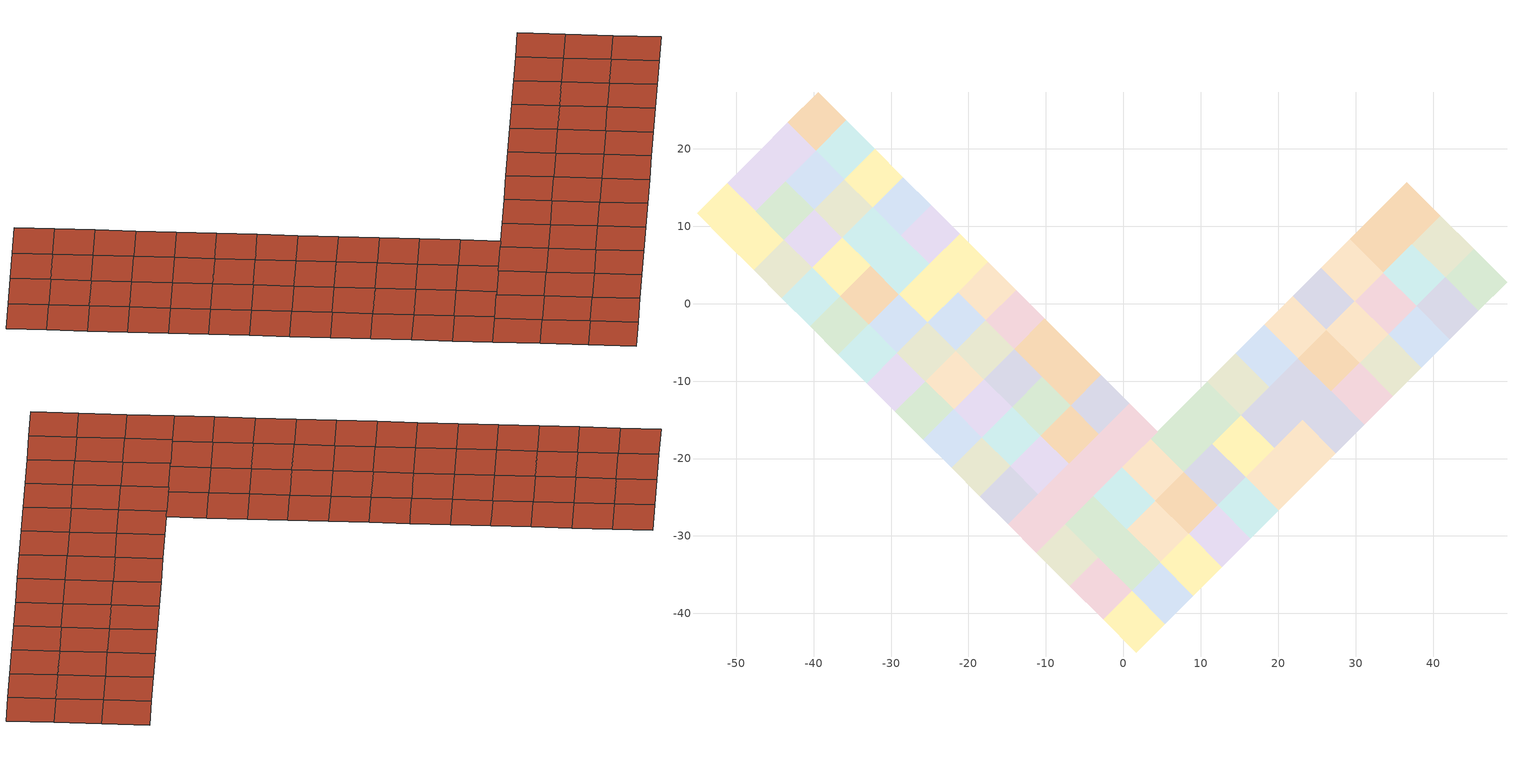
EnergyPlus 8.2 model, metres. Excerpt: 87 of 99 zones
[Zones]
Thermal Zone 13
 roof outside (ASHRAE 90.1-2004 ExtWall Mass ClimateZone 6): -47.75,4.36 -43.84,8.27 -47.49,11.93 -51.4,8.01 z12
Thermal Zone 14
 roof outside (ASHRAE 90.1-2004 ExtWall Mass ClimateZone 6): 16.43,-30.37 20.11,-26.69 15.8,-22.38 12.12,-26.06 z12
Thermal Zone 15
 roof outside (ASHRAE 90.1-2004 ExtWall Mass ClimateZone 6): -18.53,-24.86 -14.62,-20.94 -18.27,-17.29 -22.18,-21.2 z12
Thermal Zone 16
 roof outside (ASHRAE 90.1-2004 ExtWall Mass ClimateZone 6): 37.25,7.7 40.93,11.38 36.62,15.69 32.94,12.01 z12
Thermal Zone 17
 roof outside (ASHRAE 90.1-2004 ExtWall Mass ClimateZone 6): 19.48,-18.7 23.16,-15.02 18.85,-10.71 15.17,-14.39 z12
Thermal Zone 18
 roof outside (ASHRAE 90.1-2004 ExtWall Mass ClimateZone 6): 4.13,-25.43 7.81,-21.75 3.5,-17.44 -0.18,-21.12 z12
Thermal Zone 19
 roof outside (ASHRAE 90.1-2004 ExtWall Mass ClimateZone 6): -25.84,-17.55 -21.93,-13.64 -25.58,-9.99 -29.49,-13.9 z12
Thermal Zone 20
 roof outside (ASHRAE 90.1-2004 ExtWall Mass ClimateZone 6): 18.85,-10.71 22.53,-7.02 18.22,-2.71 14.54,-6.4 z12
Thermal Zone 21
 roof outside (ASHRAE 90.1-2004 ExtWall Mass ClimateZone 6): -3.4,-24.34 0.51,-20.43 -3.15,-16.77 -7.06,-20.69 z12
Thermal Zone 22
 roof outside (ASHRAE 90.1-2004 ExtWall Mass ClimateZone 6): -18.27,-17.29 -14.36,-13.38 -18.01,-9.73 -21.93,-13.64 z12
Thermal Zone 23
 roof outside (ASHRAE 90.1-2004 ExtWall Mass ClimateZone 6): -36.53,0.97 -32.62,4.88 -36.28,8.53 -40.19,4.62 z12
Thermal Zone 24
 roof outside (ASHRAE 90.1-2004 ExtWall Mass ClimateZone 6): -32.62,4.88 -28.71,8.79 -32.36,12.44 -36.28,8.53 z12
Thermal Zone 25
 roof outside (ASHRAE 90.1-2004 ExtWall Mass ClimateZone 6): -18.01,-9.73 -14.1,-5.82 -17.75,-2.16 -21.67,-6.08 z12
Thermal Zone 26
 roof outside (ASHRAE 90.1-2004 ExtWall Mass ClimateZone 6): -10.45,-9.47 -6.54,-5.56 -10.19,-1.91 -14.1,-5.82 z12
Thermal Zone 27
 roof outside (ASHRAE 90.1-2004 ExtWall Mass ClimateZone 6): 26.21,-3.34 29.89,0.34 25.58,4.65 21.9,0.97 z12
Thermal Zone 28
 roof outside (ASHRAE 90.1-2004 ExtWall Mass ClimateZone 6): 30.52,-7.65 34.2,-3.97 29.89,0.34 26.21,-3.34 z12
Thermal Zone 29
 roof outside (ASHRAE 90.1-2004 ExtWall Mass ClimateZone 6): -3.24,-32.79 0.44,-29.11 -3.87,-24.8 -7.55,-28.48 z12
Thermal Zone 30
 roof outside (ASHRAE 90.1-2004 ExtWall Mass ClimateZone 6): 5.38,-41.41 9.06,-37.73 4.75,-33.42 1.07,-37.1 z12
Thermal Zone 31
 roof outside (ASHRAE 90.1-2004 ExtWall Mass ClimateZone 6): 34.2,-3.97 37.88,-0.29 33.57,4.02 29.89,0.34 z12
Thermal Zone 32
 roof outside (ASHRAE 90.1-2004 ExtWall Mass ClimateZone 6): -47.49,11.93 -43.58,15.84 -47.23,19.49 -51.14,15.58 z12
Thermal Zone 33
 roof outside (ASHRAE 90.1-2004 ExtWall Mass ClimateZone 6): -32.36,12.44 -28.45,16.36 -32.1,20.01 -36.02,16.1 z12
Thermal Zone 34
 roof outside (ASHRAE 90.1-2004 ExtWall Mass ClimateZone 6): -33.14,-10.25 -29.23,-6.34 -32.88,-2.68 -36.79,-6.59 z12
Thermal Zone 35
 roof outside (ASHRAE 90.1-2004 ExtWall Mass ClimateZone 6): 34.83,-11.96 38.51,-8.28 34.2,-3.97 30.52,-7.65 z12
Thermal Zone 36
 roof outside (ASHRAE 90.1-2004 ExtWall Mass ClimateZone 6): -7.06,-20.69 -3.15,-16.77 -6.8,-13.12 -10.71,-17.03 z12
Thermal Zone 37
 roof outside (ASHRAE 90.1-2004 ExtWall Mass ClimateZone 6): -3.15,-16.77 0.77,-12.86 -2.89,-9.21 -6.8,-13.12 z12
Thermal Zone 38
 roof outside (ASHRAE 90.1-2004 ExtWall Mass ClimateZone 6): 20.11,-26.69 23.79,-23.01 19.48,-18.7 15.8,-22.38 z12
Thermal Zone 39
 roof outside (ASHRAE 90.1-2004 ExtWall Mass ClimateZone 6): 45.87,-0.92 49.55,2.76 45.24,7.07 41.56,3.39 z12
Thermal Zone 40
 roof outside (ASHRAE 90.1-2004 ExtWall Mass ClimateZone 6): 38.51,-8.28 42.19,-4.6 37.88,-0.29 34.2,-3.97 z12
Thermal Zone 41
 roof outside (ASHRAE 90.1-2004 ExtWall Mass ClimateZone 6): -14.1,-5.82 -10.19,-1.91 -13.84,1.75 -17.75,-2.16 z12
Thermal Zone 42
 roof outside (ASHRAE 90.1-2004 ExtWall Mass ClimateZone 6): -29.49,-13.9 -25.58,-9.99 -29.23,-6.34 -33.14,-10.25 z12
Thermal Zone 43
 roof outside (ASHRAE 90.1-2004 ExtWall Mass ClimateZone 6): -51.4,8.01 -47.49,11.93 -51.14,15.58 -55.06,11.67 z12
Thermal Zone 44
 roof outside (ASHRAE 90.1-2004 ExtWall Mass ClimateZone 6): -28.97,1.23 -25.06,5.14 -28.71,8.79 -32.62,4.88 z12
Thermal Zone 45
 roof outside (ASHRAE 90.1-2004 ExtWall Mass ClimateZone 6): 15.17,-14.39 18.85,-10.71 14.54,-6.4 10.86,-10.08 z12
Thermal Zone 46
 roof outside (ASHRAE 90.1-2004 ExtWall Mass ClimateZone 6): 33.57,4.02 37.25,7.7 32.94,12.01 29.26,8.33 z12
Thermal Zone 47
 roof outside (ASHRAE 90.1-2004 ExtWall Mass ClimateZone 6): 23.16,-15.02 26.84,-11.33 22.53,-7.02 18.85,-10.71 z12
Thermal Zone 48
 roof outside (ASHRAE 90.1-2004 ExtWall Mass ClimateZone 6): 4.75,-33.42 8.44,-29.74 4.13,-25.43 0.44,-29.11 z12
Thermal Zone 49
 roof outside (ASHRAE 90.1-2004 ExtWall Mass ClimateZone 6): -10.71,-17.03 -6.8,-13.12 -10.45,-9.47 -14.36,-13.38 z12
Thermal Zone 50
 roof outside (ASHRAE 90.1-2004 ExtWall Mass ClimateZone 6): -29.23,-6.34 -25.32,-2.42 -28.97,1.23 -32.88,-2.68 z12
Thermal Zone 51
 roof outside (ASHRAE 90.1-2004 ExtWall Mass ClimateZone 6): -2.61,-40.78 1.07,-37.1 -3.24,-32.79 -6.92,-36.47 z12
Thermal Zone 52
 roof outside (ASHRAE 90.1-2004 ExtWall Mass ClimateZone 6): -43.58,15.84 -39.67,19.75 -43.32,23.4 -47.23,19.49 z12
Thermal Zone 53
 roof outside (ASHRAE 90.1-2004 ExtWall Mass ClimateZone 6): 1.7,-45.09 5.38,-41.41 1.07,-37.1 -2.61,-40.78 z12
Thermal Zone 54
 roof outside (ASHRAE 90.1-2004 ExtWall Mass ClimateZone 6): -36.02,16.1 -32.1,20.01 -35.76,23.66 -39.67,19.75 z12
Thermal Zone 55
 roof outside (ASHRAE 90.1-2004 ExtWall Mass ClimateZone 6): -25.58,-9.99 -21.67,-6.08 -25.32,-2.42 -29.23,-6.34 z12
Thermal Zone 56
 roof outside (ASHRAE 90.1-2004 ExtWall Mass ClimateZone 6): 26.84,-11.33 30.52,-7.65 26.21,-3.34 22.53,-7.02 z12
Thermal Zone 57
 roof outside (ASHRAE 90.1-2004 ExtWall Mass ClimateZone 6): 42.19,-4.6 45.87,-0.92 41.56,3.39 37.88,-0.29 z12
Thermal Zone 58
 roof outside (ASHRAE 90.1-2004 ExtWall Mass ClimateZone 6): 22.53,-7.02 26.21,-3.34 21.9,0.97 18.22,-2.71 z12
Thermal Zone 59
 roof outside (ASHRAE 90.1-2004 ExtWall Mass ClimateZone 6): 11.49,-18.07 15.17,-14.39 10.86,-10.08 7.18,-13.76 z12
Thermal Zone 60
 roof outside (ASHRAE 90.1-2004 ExtWall Mass ClimateZone 6): -28.71,8.79 -24.8,12.7 -28.45,16.36 -32.36,12.44 z12
Thermal Zone 61
 roof outside (ASHRAE 90.1-2004 ExtWall Mass ClimateZone 6): -7.32,-28.25 -3.4,-24.34 -7.06,-20.69 -10.97,-24.6 z12
Thermal Zone 62
 roof outside (ASHRAE 90.1-2004 ExtWall Mass ClimateZone 6): -25.06,5.14 -21.15,9.05 -24.8,12.7 -28.71,8.79 z12
Thermal Zone 63
 roof outside (ASHRAE 90.1-2004 ExtWall Mass ClimateZone 6): -21.41,1.49 -17.5,5.4 -21.15,9.05 -25.06,5.14 z12
Thermal Zone 64
 roof outside (ASHRAE 90.1-2004 ExtWall Mass ClimateZone 6): 37.88,-0.29 41.56,3.39 37.25,7.7 33.57,4.02 z12
Thermal Zone 65
 roof outside (ASHRAE 90.1-2004 ExtWall Mass ClimateZone 6): -36.28,8.53 -32.36,12.44 -36.02,16.1 -39.93,12.19 z12
Thermal Zone 66
 roof outside (ASHRAE 90.1-2004 ExtWall Mass ClimateZone 6): 8.44,-29.74 12.12,-26.06 7.81,-21.75 4.13,-25.43 z12
Thermal Zone 67
 roof outside (ASHRAE 90.1-2004 ExtWall Mass ClimateZone 6): 27.47,-19.33 31.15,-15.64 26.84,-11.33 23.16,-15.02 z12
Thermal Zone 68
 roof outside (ASHRAE 90.1-2004 ExtWall Mass ClimateZone 6): -17.75,-2.16 -13.84,1.75 -17.5,5.4 -21.41,1.49 z12
Thermal Zone 69
 roof outside (ASHRAE 90.1-2004 ExtWall Mass ClimateZone 6): 1.07,-37.1 4.75,-33.42 0.44,-29.11 -3.24,-32.79 z12
Thermal Zone 70
 roof outside (ASHRAE 90.1-2004 ExtWall Mass ClimateZone 6): -21.67,-6.08 -17.75,-2.16 -21.41,1.49 -25.32,-2.42 z12
Thermal Zone 71
 roof outside (ASHRAE 90.1-2004 ExtWall Mass ClimateZone 6): 0.51,-20.43 4.42,-16.51 0.77,-12.86 -3.15,-16.77 z12
Thermal Zone 72
 roof outside (ASHRAE 90.1-2004 ExtWall Mass ClimateZone 6): 12.75,-34.05 16.43,-30.37 12.12,-26.06 8.44,-29.74 z12
Thermal Zone 73
 roof outside (ASHRAE 90.1-2004 ExtWall Mass ClimateZone 6): -25.32,-2.42 -21.41,1.49 -25.06,5.14 -28.97,1.23 z12
Thermal Zone 74
 roof outside (ASHRAE 90.1-2004 ExtWall Mass ClimateZone 6): -40.45,-2.94 -36.53,0.97 -40.19,4.62 -44.1,0.71 z12
Thermal Zone 75
 roof outside (ASHRAE 90.1-2004 ExtWall Mass ClimateZone 6): -6.92,-36.47 -3.24,-32.79 -7.55,-28.48 -11.23,-32.16 z12
Thermal Zone 76
 roof outside (ASHRAE 90.1-2004 ExtWall Mass ClimateZone 6): -6.8,-13.12 -2.89,-9.21 -6.54,-5.56 -10.45,-9.47 z12
Thermal Zone 77
 roof outside (ASHRAE 90.1-2004 ExtWall Mass ClimateZone 6): -14.88,-28.51 -10.97,-24.6 -14.62,-20.94 -18.53,-24.86 z12
Thermal Zone 78
 roof outside (ASHRAE 90.1-2004 ExtWall Mass ClimateZone 6): -21.93,-13.64 -18.01,-9.73 -21.67,-6.08 -25.58,-9.99 z12
Thermal Zone 79
 roof outside (ASHRAE 90.1-2004 ExtWall Mass ClimateZone 6): -43.84,8.27 -39.93,12.19 -43.58,15.84 -47.49,11.93 z12
Thermal Zone 80
 roof outside (ASHRAE 90.1-2004 ExtWall Mass ClimateZone 6): -39.93,12.19 -36.02,16.1 -39.67,19.75 -43.58,15.84 z12
Thermal Zone 81
 roof outside (ASHRAE 90.1-2004 ExtWall Mass ClimateZone 6): 31.15,-15.64 34.83,-11.96 30.52,-7.65 26.84,-11.33 z12
Thermal Zone 82
 roof outside (ASHRAE 90.1-2004 ExtWall Mass ClimateZone 6): -40.19,4.62 -36.28,8.53 -39.93,12.19 -43.84,8.27 z12
Thermal Zone 83
 roof outside (ASHRAE 90.1-2004 ExtWall Mass ClimateZone 6): 15.8,-22.38 19.48,-18.7 15.17,-14.39 11.49,-18.07 z12
Thermal Zone 84
 roof outside (ASHRAE 90.1-2004 ExtWall Mass ClimateZone 6): -14.62,-20.94 -10.71,-17.03 -14.36,-13.38 -18.27,-17.29 z12
Thermal Zone 85
 roof outside (ASHRAE 90.1-2004 ExtWall Mass ClimateZone 6): -44.1,0.71 -40.19,4.62 -43.84,8.27 -47.75,4.36 z12
Thermal Zone 86
 roof outside (ASHRAE 90.1-2004 ExtWall Mass ClimateZone 6): -39.67,19.75 -35.76,23.66 -39.41,27.31 -43.32,23.4 z12
Thermal Zone 87
 roof outside (ASHRAE 90.1-2004 ExtWall Mass ClimateZone 6): -14.36,-13.38 -10.45,-9.47 -14.1,-5.82 -18.01,-9.73 z12
Thermal Zone 88
 roof outside (ASHRAE 90.1-2004 ExtWall Mass ClimateZone 6): 23.79,-23.01 27.47,-19.33 23.16,-15.02 19.48,-18.7 z12
Thermal Zone 89
 roof outside (ASHRAE 90.1-2004 ExtWall Mass ClimateZone 6): 7.81,-21.75 11.49,-18.07 7.18,-13.76 3.5,-17.44 z12
Thermal Zone 90
 roof outside (ASHRAE 90.1-2004 ExtWall Mass ClimateZone 6): -22.18,-21.2 -18.27,-17.29 -21.93,-13.64 -25.84,-17.55 z12
Thermal Zone 91
 roof outside (ASHRAE 90.1-2004 ExtWall Mass ClimateZone 6): -11.23,-32.16 -7.32,-28.25 -10.97,-24.6 -14.88,-28.51 z12
Thermal Zone 92
 roof outside (ASHRAE 90.1-2004 ExtWall Mass ClimateZone 6): -10.97,-24.6 -7.06,-20.69 -10.71,-17.03 -14.62,-20.94 z12
Thermal Zone 93
 roof outside (ASHRAE 90.1-2004 ExtWall Mass ClimateZone 6): 9.06,-37.73 12.75,-34.05 8.44,-29.74 4.75,-33.42 z12
Thermal Zone 94
 roof outside (ASHRAE 90.1-2004 ExtWall Mass ClimateZone 6): 0.44,-29.11 4.13,-25.43 -0.18,-21.12 -3.87,-24.8 z12
Thermal Zone 95
 roof outside (ASHRAE 90.1-2004 ExtWall Mass ClimateZone 6): 41.56,3.39 45.24,7.07 40.93,11.38 37.25,7.7 z12
Thermal Zone 96
 roof outside (ASHRAE 90.1-2004 ExtWall Mass ClimateZone 6): -32.88,-2.68 -28.97,1.23 -32.62,4.88 -36.53,0.97 z12
Thermal Zone 97
 roof outside (ASHRAE 90.1-2004 ExtWall Mass ClimateZone 6): 12.12,-26.06 15.8,-22.38 11.49,-18.07 7.81,-21.75 z12
Thermal Zone 98
 roof outside (ASHRAE 90.1-2004 ExtWall Mass ClimateZone 6): 29.89,0.34 33.57,4.02 29.26,8.33 25.58,4.65 z12
Thermal Zone 99
 roof outside (ASHRAE 90.1-2004 ExtWall Mass ClimateZone 6): -36.79,-6.59 -32.88,-2.68 -36.53,0.97 -40.45,-2.94 z12
[Building]
Building 1: North Axis {deg}=0; Solar Distribution=FullExteriorWithReflections
[Material] Thermal Absorptance=0.9
Name | Roughness | Thickness {m} | Conductivity {W/m-K} | Density {kg/m3} | Specific Heat {J/kg-K} | Solar Absorptance | Visible Absorptance
1/2IN Gypsum | Smooth | 0.0127 | 0.16 | 784.9 | 830 | 0.4 | 0.4
1IN Stucco | Smooth | 0.0253 | 0.6918 | 1858 | 837 | 0.92 | 0.92
8IN CONCRETE HW RefBldg | Rough | 0.2032 | 1.311 | 2240 | 836.8 | 0.7 | 0.7
Mass NonRes Wall Insulation-1.69 | MediumRough | 0.0623673 | 0.049 | 265 | 836.8 | 0.7 | 0.7
[Construction]
ASHRAE 90.1-2004 ExtWall Mass ClimateZone 6: 1IN Stucco, 8IN CONCRETE HW RefBldg, Mass NonRes Wall Insulation-1.69, 1/2IN Gypsum
[Zone]
Thermal Zone 13; Thermal Zone 14; Thermal Zone 15; Thermal Zone 16; Thermal Zone 17; Thermal Zone 18; Thermal Zone 19; Thermal Zone 20; Thermal Zone 21; Thermal Zone 22; Thermal Zone 23; Thermal Zone 24; Thermal Zone 25; Thermal Zone 26; Thermal Zone 27; Thermal Zone 28; Thermal Zone 29; Thermal Zone 30; Thermal Zone 31; Thermal Zone 32; Thermal Zone 33; Thermal Zone 34; Thermal Zone 35; Thermal Zone 36; Thermal Zone 37; Thermal Zone 38; Thermal Zone 39; Thermal Zone 40; Thermal Zone 41; Thermal Zone 42; Thermal Zone 43; Thermal Zone 44; Thermal Zone 45; Thermal Zone 46; Thermal Zone 47; Thermal Zone 48; Thermal Zone 49; Thermal Zone 50; Thermal Zone 51; Thermal Zone 52; Thermal Zone 53; Thermal Zone 54; Thermal Zone 55; Thermal Zone 56; Thermal Zone 57; Thermal Zone 58; Thermal Zone 59; Thermal Zone 60; Thermal Zone 61; Thermal Zone 62; Thermal Zone 63; Thermal Zone 64; Thermal Zone 65; Thermal Zone 66; Thermal Zone 67; Thermal Zone 68; Thermal Zone 69; Thermal Zone 70; Thermal Zone 71; Thermal Zone 72; Thermal Zone 73; Thermal Zone 74; Thermal Zone 75; Thermal Zone 76; Thermal Zone 77; Thermal Zone 78; Thermal Zone 79; Thermal Zone 80; Thermal Zone 81; Thermal Zone 82; Thermal Zone 83; Thermal Zone 84; Thermal Zone 85; Thermal Zone 86; Thermal Zone 87; Thermal Zone 88; Thermal Zone 89; Thermal Zone 90; Thermal Zone 91; Thermal Zone 92; Thermal Zone 93; Thermal Zone 94; Thermal Zone 95; Thermal Zone 96; Thermal Zone 97; Thermal Zone 98; Thermal Zone 99
